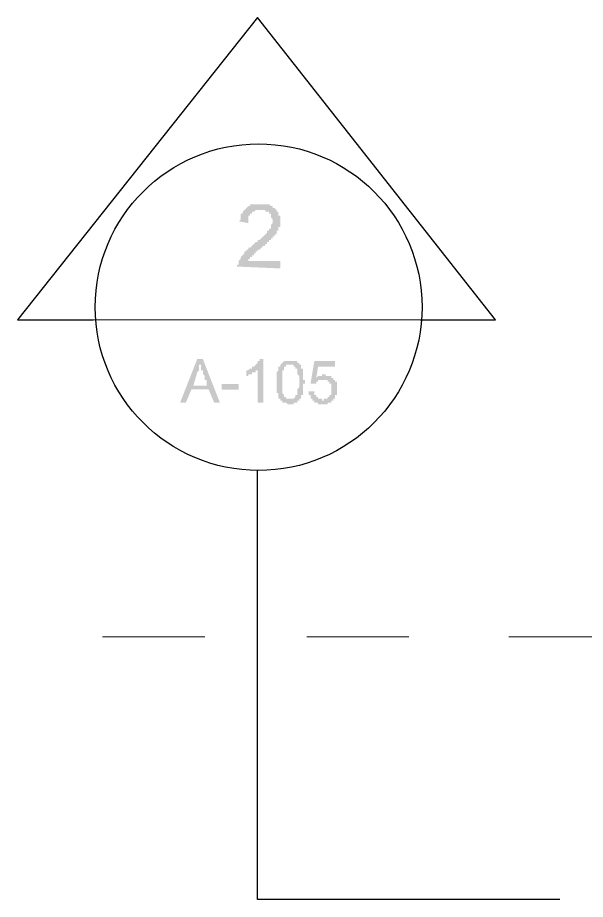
# Model space of a CAD drawing. Header units: inches. Extents: x -11 to 213, y -78 to 40.
# Drawn here: x -9.21 to -7.392, y 22.652 to 25.476 of the extents above; entities that cross this region are included whole.
import ezdxf

# ---------------------------------------------------------------- set-up
doc = ezdxf.new("R2010")
doc.units = ezdxf.units.IN
doc.header["$MEASUREMENT"] = 0
doc.layers.add('PDF_0', color=7, linetype='Continuous')

msp = doc.modelspace()

# ---------------------------------------------------------------- hatches: boundary and pattern name
at = {"layer": 'PDF_0'}
for points in [[(-8.36898, 24.67299), (-8.50808, 24.67904), (-8.50808, 24.67904), (-8.50808, 24.67904), (-8.50808, 24.68508), (-8.50203, 24.68508), (-8.50203, 24.69113), (-8.50203, 24.69113), (-8.50203, 24.69718), (-8.50203, 24.69718), (-8.50203, 24.69718), (-8.49598, 24.70323), (-8.49598, 24.70323), (-8.49598, 24.70928), (-8.49598, 24.70928), (-8.49598, 24.70928), (-8.48993, 24.71532), (-8.48993, 24.71532), (-8.48993, 24.71532), (-8.48993, 24.71532), (-8.48389, 24.72137), (-8.48389, 24.72137), (-8.48389, 24.72137), (-8.48389, 24.72742), (-8.47784, 24.72742), (-8.47784, 24.72742), (-8.47784, 24.73347), (-8.47179, 24.73347), (-8.47179, 24.73347), (-8.47179, 24.73952), (-8.46574, 24.73952), (-8.46574, 24.73952), (-8.45969, 24.74556), (-8.45969, 24.74556), (-8.45969, 24.74556), (-8.45365, 24.75161), (-8.45365, 24.75161), (-8.4476, 24.75766), (-8.4476, 24.75766), (-8.4476, 24.75766), (-8.44155, 24.75766), (-8.44155, 24.76371), (-8.44155, 24.76371), (-8.4355, 24.76371), (-8.4355, 24.76371), (-8.42946, 24.76975), (-8.42946, 24.76975), (-8.42946, 24.76975), (-8.42341, 24.7758), (-8.42341, 24.7758), (-8.42341, 24.7758), (-8.41736, 24.78185), (-8.41736, 24.78185), (-8.41736, 24.78185), (-8.41131, 24.7879), (-8.41131, 24.7879), (-8.41131, 24.7879), (-8.41131, 24.79395), (-8.40526, 24.79395), (-8.40526, 24.79395), (-8.40526, 24.79999), (-8.39922, 24.79999), (-8.39922, 24.80604), (-8.39922, 24.80604), (-8.39922, 24.80604), (-8.39922, 24.81209), (-8.39922, 24.81209), (-8.39317, 24.81814), (-8.39317, 24.81814), (-8.39317, 24.82419), (-8.39317, 24.82419), (-8.39317, 24.82419), (-8.39317, 24.83023), (-8.39317, 24.83023), (-8.39317, 24.83023), (-8.39922, 24.83628), (-8.39922, 24.83628), (-8.39922, 24.84233), (-8.39922, 24.84233), (-8.39922, 24.84838), (-8.40526, 24.84838), (-8.40526, 24.84838), (-8.40526, 24.84838), (-8.40526, 24.85443), (-8.41131, 24.85443), (-8.41131, 24.85443), (-8.41736, 24.85443), (-8.41736, 24.86047), (-8.41736, 24.86047), (-8.42341, 24.86047), (-8.42341, 24.86047), (-8.42946, 24.86047), (-8.42946, 24.86047), (-8.4355, 24.86047), (-8.4355, 24.86047), (-8.44155, 24.86047), (-8.44155, 24.86047), (-8.4476, 24.86047), (-8.4476, 24.86047), (-8.4476, 24.86047), (-8.45365, 24.85443), (-8.45365, 24.85443), (-8.45969, 24.85443), (-8.45969, 24.85443), (-8.45969, 24.84838), (-8.45969, 24.84838), (-8.46574, 24.84838), (-8.46574, 24.84838), (-8.46574, 24.84233), (-8.46574, 24.84233), (-8.47179, 24.84233), (-8.47179, 24.83628), (-8.47179, 24.83628), (-8.47179, 24.83023), (-8.47179, 24.83023), (-8.47179, 24.82419), (-8.47179, 24.82419), (-8.47179, 24.81814), (-8.47179, 24.81814), (-8.50203, 24.82419), (-8.50203, 24.82419), (-8.49598, 24.83023), (-8.49598, 24.83023), (-8.49598, 24.83628), (-8.49598, 24.83628), (-8.49598, 24.84233), (-8.49598, 24.84233), (-8.49598, 24.84838), (-8.49598, 24.84838), (-8.48993, 24.84838), (-8.48993, 24.85443), (-8.48993, 24.85443), (-8.48993, 24.85443), (-8.48389, 24.86047), (-8.48389, 24.86047), (-8.48389, 24.86047), (-8.47784, 24.86652), (-8.47784, 24.86652), (-8.47784, 24.86652), (-8.47179, 24.87257), (-8.47179, 24.87257), (-8.47179, 24.87257), (-8.46574, 24.87257), (-8.46574, 24.87257), (-8.46574, 24.87862), (-8.45969, 24.87862), (-8.45969, 24.87862), (-8.45365, 24.87862), (-8.45365, 24.87862), (-8.4476, 24.87862), (-8.4476, 24.87862), (-8.44155, 24.87862), (-8.44155, 24.87862), (-8.4355, 24.87862), (-8.4355, 24.87862), (-8.4355, 24.87862), (-8.42946, 24.87862), (-8.42341, 24.87862), (-8.42341, 24.87862), (-8.41736, 24.87862), (-8.41736, 24.87862), (-8.41736, 24.87862), (-8.41131, 24.87862), (-8.41131, 24.87862), (-8.40526, 24.87862), (-8.40526, 24.87862), (-8.39922, 24.87257), (-8.39922, 24.87257), (-8.39922, 24.87257), (-8.39317, 24.87257), (-8.39317, 24.87257), (-8.39317, 24.86652), (-8.38712, 24.86652), (-8.38712, 24.86652), (-8.38712, 24.86652), (-8.38107, 24.86047), (-8.38107, 24.86047), (-8.38107, 24.86047), (-8.38107, 24.85443), (-8.37502, 24.85443), (-8.37502, 24.84838), (-8.37502, 24.84838), (-8.37502, 24.84838), (-8.37502, 24.84233), (-8.36898, 24.84233), (-8.36898, 24.83628), (-8.36898, 24.83628), (-8.36898, 24.83023), (-8.36898, 24.83023), (-8.36898, 24.82419), (-8.36898, 24.82419), (-8.36898, 24.82419), (-8.36898, 24.82419), (-8.36898, 24.81814), (-8.36898, 24.81814), (-8.36898, 24.81209), (-8.36898, 24.81209), (-8.36898, 24.80604), (-8.37502, 24.80604), (-8.37502, 24.79999), (-8.37502, 24.79999), (-8.37502, 24.79999), (-8.37502, 24.79395), (-8.38107, 24.79395), (-8.38107, 24.7879), (-8.38107, 24.7879), (-8.38107, 24.78185), (-8.38107, 24.78185), (-8.38712, 24.78185), (-8.38712, 24.78185), (-8.38712, 24.78185), (-8.38712, 24.7758), (-8.38712, 24.7758), (-8.39317, 24.7758), (-8.39317, 24.7758), (-8.39317, 24.76975), (-8.39922, 24.76975), (-8.39922, 24.76975), (-8.39922, 24.76371), (-8.39922, 24.76371), (-8.40526, 24.76371), (-8.40526, 24.75766), (-8.40526, 24.75766), (-8.41131, 24.75766), (-8.41131, 24.75161), (-8.41736, 24.75161), (-8.41736, 24.75161), (-8.41736, 24.74556), (-8.42341, 24.74556), (-8.42341, 24.74556), (-8.42946, 24.73952), (-8.42946, 24.73952), (-8.4355, 24.73347), (-8.4355, 24.73347), (-8.44155, 24.73347), (-8.44155, 24.72742), (-8.44155, 24.72742), (-8.4476, 24.72742), (-8.4476, 24.72137), (-8.45365, 24.72137), (-8.45365, 24.72137), (-8.45365, 24.71532), (-8.45969, 24.71532), (-8.45969, 24.71532), (-8.45969, 24.70928), (-8.46574, 24.70928), (-8.46574, 24.70928), (-8.46574, 24.70323), (-8.46574, 24.70323), (-8.47179, 24.70323), (-8.47179, 24.69718), (-8.36898, 24.69718)], [(-8.42341, 24.24357), (-8.44155, 24.24357), (-8.44155, 24.35243), (-8.44155, 24.34639), (-8.44155, 24.34639), (-8.4476, 24.34639), (-8.4476, 24.34639), (-8.4476, 24.34639), (-8.4476, 24.34034), (-8.45365, 24.34034), (-8.45365, 24.34034), (-8.45365, 24.34034), (-8.45365, 24.34034), (-8.4597, 24.34034), (-8.4597, 24.33429), (-8.4597, 24.33429), (-8.46574, 24.33429), (-8.46574, 24.33429), (-8.46574, 24.33429), (-8.46574, 24.33429), (-8.47179, 24.33429), (-8.47179, 24.32824), (-8.47179, 24.32824), (-8.47784, 24.32824), (-8.47784, 24.34639), (-8.47179, 24.34639), (-8.47179, 24.34639), (-8.47179, 24.34639), (-8.46574, 24.35243), (-8.46574, 24.35243), (-8.46574, 24.35243), (-8.4597, 24.35243), (-8.4597, 24.35243), (-8.4597, 24.35243), (-8.4597, 24.35848), (-8.45365, 24.35848), (-8.45365, 24.35848), (-8.45365, 24.35848), (-8.45365, 24.35848), (-8.4476, 24.36453), (-8.4476, 24.36453), (-8.4476, 24.36453), (-8.4476, 24.36453), (-8.4476, 24.36453), (-8.44155, 24.37058), (-8.44155, 24.37058), (-8.44155, 24.37058), (-8.44155, 24.37058), (-8.44155, 24.37663), (-8.43551, 24.37663), (-8.43551, 24.37663), (-8.43551, 24.37663), (-8.43551, 24.37663), (-8.43551, 24.38267), (-8.42341, 24.38267)], [(-8.25406, 24.3222), (-8.25406, 24.3222), (-8.24801, 24.32825), (-8.24801, 24.32825), (-8.24801, 24.32825), (-8.24801, 24.32825), (-8.24197, 24.32825), (-8.24197, 24.32825), (-8.24197, 24.32825), (-8.23592, 24.32825), (-8.23592, 24.32825), (-8.23592, 24.32825), (-8.23592, 24.33429), (-8.22987, 24.33429), (-8.22987, 24.33429), (-8.22987, 24.33429), (-8.22382, 24.33429), (-8.22382, 24.33429), (-8.22382, 24.33429), (-8.22382, 24.32825), (-8.21777, 24.32825), (-8.21777, 24.32825), (-8.21777, 24.32825), (-8.21173, 24.32825), (-8.21173, 24.32825), (-8.21173, 24.32825), (-8.21173, 24.32825), (-8.20568, 24.32825), (-8.20568, 24.3222), (-8.20568, 24.3222), (-8.19963, 24.3222), (-8.19963, 24.3222), (-8.19963, 24.3222), (-8.19963, 24.3222), (-8.19963, 24.31615), (-8.19358, 24.31615), (-8.19358, 24.31615), (-8.19358, 24.31615), (-8.19358, 24.3101), (-8.19358, 24.3101), (-8.19358, 24.3101), (-8.18754, 24.3101), (-8.18754, 24.30405), (-8.18754, 24.30405), (-8.18754, 24.30405), (-8.18754, 24.29801), (-8.18754, 24.29801), (-8.18754, 24.29801), (-8.18754, 24.29801), (-8.18754, 24.29196), (-8.18754, 24.29196), (-8.18754, 24.29196), (-8.18754, 24.28591), (-8.18754, 24.28591), (-8.18754, 24.28591), (-8.18754, 24.28591), (-8.18754, 24.27986), (-8.18754, 24.27986), (-8.18754, 24.27986), (-8.18754, 24.27382), (-8.18754, 24.27382), (-8.18754, 24.27382), (-8.18754, 24.26777), (-8.18754, 24.26777), (-8.18754, 24.26777), (-8.19358, 24.26777), (-8.19358, 24.26172), (-8.19358, 24.26172), (-8.19358, 24.26172), (-8.19358, 24.25567), (-8.19358, 24.25567), (-8.19963, 24.25567), (-8.19963, 24.25567), (-8.19963, 24.25567), (-8.19963, 24.25567), (-8.19963, 24.24962), (-8.19963, 24.24962), (-8.20568, 24.24962), (-8.20568, 24.24962), (-8.20568, 24.24962), (-8.20568, 24.24358), (-8.21173, 24.24358), (-8.21173, 24.24358), (-8.21173, 24.24358), (-8.21173, 24.24358), (-8.21777, 24.24358), (-8.21777, 24.24358), (-8.21777, 24.23753), (-8.22382, 24.23753), (-8.22382, 24.23753), (-8.22382, 24.23753), (-8.22987, 24.23753), (-8.22987, 24.23753), (-8.22987, 24.23753), (-8.22987, 24.23753), (-8.23592, 24.23753), (-8.23592, 24.23753), (-8.23592, 24.23753), (-8.24197, 24.23753), (-8.24197, 24.23753), (-8.24197, 24.23753), (-8.24197, 24.23753), (-8.24801, 24.23753), (-8.24801, 24.24358), (-8.24801, 24.24358), (-8.25406, 24.24358), (-8.25406, 24.24358), (-8.25406, 24.24358), (-8.25406, 24.24358), (-8.26011, 24.24358), (-8.26011, 24.24962), (-8.26011, 24.24962), (-8.26011, 24.24962), (-8.26616, 24.24962), (-8.26616, 24.24962), (-8.26616, 24.24962), (-8.26616, 24.25567), (-8.26616, 24.25567), (-8.27221, 24.25567), (-8.27221, 24.25567), (-8.27221, 24.26172), (-8.27221, 24.26172), (-8.27221, 24.26172), (-8.27221, 24.26172), (-8.27221, 24.26777), (-8.27825, 24.26777), (-8.27825, 24.26777), (-8.27825, 24.27382), (-8.27825, 24.27382), (-8.27825, 24.27382), (-8.27825, 24.27986), (-8.26011, 24.27986), (-8.26011, 24.27382), (-8.26011, 24.27382), (-8.26011, 24.27382), (-8.26011, 24.26777), (-8.25406, 24.26777), (-8.25406, 24.26777), (-8.25406, 24.26777), (-8.25406, 24.26172), (-8.25406, 24.26172), (-8.25406, 24.26172), (-8.25406, 24.26172), (-8.24801, 24.26172), (-8.24801, 24.25567), (-8.24801, 24.25567), (-8.24801, 24.25567), (-8.24197, 24.25567), (-8.24197, 24.25567), (-8.24197, 24.25567), (-8.24197, 24.25567), (-8.23592, 24.25567), (-8.23592, 24.24962), (-8.23592, 24.24962), (-8.23592, 24.24962), (-8.22987, 24.24962), (-8.22987, 24.25567), (-8.22987, 24.25567), (-8.22382, 24.25567), (-8.22382, 24.25567), (-8.22382, 24.25567), (-8.21777, 24.25567), (-8.21777, 24.25567), (-8.21777, 24.25567), (-8.21777, 24.25567), (-8.21777, 24.26172), (-8.21173, 24.26172), (-8.21173, 24.26172), (-8.21173, 24.26172), (-8.21173, 24.26777), (-8.21173, 24.26777), (-8.20568, 24.26777), (-8.20568, 24.26777), (-8.20568, 24.27382), (-8.20568, 24.27382), (-8.20568, 24.27382), (-8.20568, 24.27382), (-8.20568, 24.27986), (-8.20568, 24.27986), (-8.20568, 24.27986), (-8.20568, 24.28591), (-8.20568, 24.28591), (-8.20568, 24.28591), (-8.20568, 24.29196), (-8.20568, 24.29196), (-8.20568, 24.29196), (-8.20568, 24.29801), (-8.20568, 24.29801), (-8.20568, 24.29801), (-8.20568, 24.29801), (-8.20568, 24.30405), (-8.21173, 24.30405), (-8.21173, 24.30405), (-8.21173, 24.30405), (-8.21173, 24.3101), (-8.21173, 24.3101), (-8.21173, 24.3101), (-8.21777, 24.3101), (-8.21777, 24.3101), (-8.21777, 24.3101), (-8.21777, 24.31615), (-8.22382, 24.31615), (-8.22382, 24.31615), (-8.22382, 24.31615), (-8.22382, 24.31615), (-8.22987, 24.31615), (-8.22987, 24.31615), (-8.22987, 24.31615), (-8.23592, 24.31615), (-8.23592, 24.31615), (-8.23592, 24.31615), (-8.23592, 24.31615), (-8.24197, 24.31615), (-8.24197, 24.31615), (-8.24197, 24.31615), (-8.24801, 24.31615), (-8.24801, 24.31615), (-8.24801, 24.3101), (-8.24801, 24.3101), (-8.25406, 24.3101), (-8.25406, 24.3101), (-8.25406, 24.3101), (-8.25406, 24.30405), (-8.25406, 24.30405), (-8.26011, 24.30405), (-8.27221, 24.30405), (-8.26011, 24.37663), (-8.19358, 24.37663), (-8.19358, 24.35849), (-8.24801, 24.35849)]]:
    msp.add_hatch(color=256, dxfattribs=at).paths.add_polyline_path(points)
h = msp.add_hatch(color=256, dxfattribs=at)
h.paths.add_polyline_path([(-8.56252, 24.24357), (-8.58066, 24.24357), (-8.5988, 24.28591), (-8.65323, 24.28591), (-8.67138, 24.24357), (-8.68952, 24.24357), (-8.63509, 24.38267), (-8.61695, 24.38267)], flags=0)
h.paths.add_polyline_path([(-8.60485, 24.298), (-8.60485, 24.30405), (-8.60485, 24.30405), (-8.60485, 24.3101), (-8.60485, 24.3101), (-8.60485, 24.31615), (-8.6109, 24.31615), (-8.6109, 24.3222), (-8.6109, 24.3222), (-8.6109, 24.3222), (-8.6109, 24.32824), (-8.6109, 24.32824), (-8.6109, 24.32824), (-8.61695, 24.33429), (-8.61695, 24.33429), (-8.61695, 24.33429), (-8.61695, 24.34034), (-8.61695, 24.34034), (-8.61695, 24.34034), (-8.61695, 24.34034), (-8.61695, 24.34639), (-8.61695, 24.34639), (-8.61695, 24.34639), (-8.61695, 24.34639), (-8.61695, 24.34639), (-8.62299, 24.34639), (-8.62299, 24.35243), (-8.62299, 24.35243), (-8.62299, 24.35243), (-8.62299, 24.35243), (-8.62299, 24.35243), (-8.62299, 24.35243), (-8.62299, 24.35243), (-8.62299, 24.35848), (-8.62299, 24.35848), (-8.62299, 24.35848), (-8.62299, 24.36453), (-8.62299, 24.36453), (-8.62299, 24.36453), (-8.62299, 24.36453), (-8.62904, 24.36453), (-8.62904, 24.36453), (-8.62904, 24.35848), (-8.62904, 24.35848), (-8.62904, 24.35848), (-8.62904, 24.35243), (-8.62904, 24.35243), (-8.62904, 24.35243), (-8.62904, 24.35243), (-8.62904, 24.34639), (-8.62904, 24.34639), (-8.62904, 24.34639), (-8.63509, 24.34034), (-8.63509, 24.34034), (-8.64719, 24.298)], flags=0)
h = msp.add_hatch(color=256, dxfattribs=at)
h.paths.add_polyline_path([(-8.33874, 24.37663), (-8.33269, 24.37663), (-8.33269, 24.37663), (-8.33269, 24.37663), (-8.33269, 24.37663), (-8.32664, 24.37663), (-8.32664, 24.37663), (-8.32664, 24.37663), (-8.32664, 24.37663), (-8.32664, 24.37663), (-8.32059, 24.37663), (-8.32059, 24.37663), (-8.32059, 24.37663), (-8.32059, 24.37663), (-8.31454, 24.37663), (-8.31454, 24.37058), (-8.31454, 24.37058), (-8.31454, 24.37058), (-8.31454, 24.37058), (-8.31454, 24.37058), (-8.3085, 24.37058), (-8.3085, 24.37058), (-8.3085, 24.36453), (-8.3085, 24.36453), (-8.3085, 24.36453), (-8.3085, 24.36453), (-8.30245, 24.36453), (-8.30245, 24.35849), (-8.30245, 24.35849), (-8.30245, 24.35849), (-8.30245, 24.35849), (-8.30245, 24.35849), (-8.30245, 24.35244), (-8.30245, 24.35244), (-8.2964, 24.35244), (-8.2964, 24.35244), (-8.2964, 24.34639), (-8.2964, 24.34639), (-8.2964, 24.34639), (-8.2964, 24.34034), (-8.2964, 24.34034), (-8.2964, 24.34034), (-8.2964, 24.3343), (-8.2964, 24.3343), (-8.2964, 24.3343), (-8.2964, 24.32825), (-8.2964, 24.32825), (-8.2964, 24.32825), (-8.2964, 24.3222), (-8.2964, 24.3222), (-8.2964, 24.31615), (-8.2964, 24.31615), (-8.29035, 24.31615), (-8.29035, 24.3101), (-8.29035, 24.3101), (-8.29035, 24.3101), (-8.29035, 24.30406), (-8.2964, 24.30406), (-8.2964, 24.30406), (-8.2964, 24.29801), (-8.2964, 24.29801), (-8.2964, 24.29196), (-8.2964, 24.29196), (-8.2964, 24.29196), (-8.2964, 24.28591), (-8.2964, 24.28591), (-8.2964, 24.28591), (-8.2964, 24.27986), (-8.2964, 24.27986), (-8.2964, 24.27986), (-8.2964, 24.27986), (-8.2964, 24.27382), (-8.2964, 24.27382), (-8.2964, 24.27382), (-8.2964, 24.26777), (-8.2964, 24.26777), (-8.30245, 24.26777), (-8.30245, 24.26777), (-8.30245, 24.26172), (-8.30245, 24.26172), (-8.30245, 24.26172), (-8.30245, 24.26172), (-8.30245, 24.25567), (-8.30245, 24.25567), (-8.30245, 24.25567), (-8.3085, 24.25567), (-8.3085, 24.25567), (-8.3085, 24.24963), (-8.3085, 24.24963), (-8.3085, 24.24963), (-8.31454, 24.24963), (-8.31454, 24.24963), (-8.31454, 24.24358), (-8.31454, 24.24358), (-8.32059, 24.24358), (-8.32059, 24.24358), (-8.32059, 24.24358), (-8.32059, 24.24358), (-8.32664, 24.24358), (-8.32664, 24.24358), (-8.32664, 24.23753), (-8.33269, 24.23753), (-8.33269, 24.23753), (-8.33269, 24.23753), (-8.33874, 24.23753), (-8.33874, 24.23753), (-8.33874, 24.23753), (-8.33874, 24.23753), (-8.33874, 24.23753), (-8.34478, 24.23753), (-8.34478, 24.23753), (-8.34478, 24.23753), (-8.34478, 24.23753), (-8.35083, 24.24358), (-8.35083, 24.24358), (-8.35083, 24.24358), (-8.35083, 24.24358), (-8.35688, 24.24358), (-8.35688, 24.24358), (-8.35688, 24.24358), (-8.35688, 24.24358), (-8.35688, 24.24358), (-8.36293, 24.24358), (-8.36293, 24.24963), (-8.36293, 24.24963), (-8.36293, 24.24963), (-8.36293, 24.24963), (-8.36898, 24.24963), (-8.36898, 24.24963), (-8.36898, 24.24963), (-8.36898, 24.25567), (-8.36898, 24.25567), (-8.36898, 24.25567), (-8.36898, 24.25567), (-8.37502, 24.25567), (-8.37502, 24.26172), (-8.37502, 24.26172), (-8.37502, 24.26172), (-8.37502, 24.26172), (-8.37502, 24.26777), (-8.37502, 24.26777), (-8.37502, 24.26777), (-8.37502, 24.27382), (-8.38107, 24.27382), (-8.38107, 24.27382), (-8.38107, 24.27382), (-8.38107, 24.27986), (-8.38107, 24.27986), (-8.38107, 24.27986), (-8.38107, 24.28591), (-8.38107, 24.28591), (-8.38107, 24.28591), (-8.38107, 24.29196), (-8.38107, 24.29196), (-8.38107, 24.29801), (-8.38107, 24.29801), (-8.38107, 24.29801), (-8.38107, 24.30406), (-8.38107, 24.30406), (-8.38107, 24.3101), (-8.38107, 24.3101), (-8.38107, 24.3101), (-8.38107, 24.31615), (-8.38107, 24.31615), (-8.38107, 24.31615), (-8.38107, 24.3222), (-8.38107, 24.3222), (-8.38107, 24.32825), (-8.38107, 24.32825), (-8.38107, 24.32825), (-8.38107, 24.3343), (-8.38107, 24.3343), (-8.38107, 24.3343), (-8.38107, 24.34034), (-8.38107, 24.34034), (-8.38107, 24.34034), (-8.38107, 24.34034), (-8.37502, 24.34639), (-8.37502, 24.34639), (-8.37502, 24.34639), (-8.37502, 24.35244), (-8.37502, 24.35244), (-8.37502, 24.35244), (-8.37502, 24.35244), (-8.37502, 24.35849), (-8.37502, 24.35849), (-8.37502, 24.35849), (-8.36898, 24.35849), (-8.36898, 24.35849), (-8.36898, 24.36453), (-8.36898, 24.36453), (-8.36898, 24.36453), (-8.36898, 24.36453), (-8.36293, 24.37058), (-8.36293, 24.37058), (-8.36293, 24.37058), (-8.36293, 24.37058), (-8.36293, 24.37058), (-8.35688, 24.37663), (-8.35688, 24.37663), (-8.35688, 24.37663), (-8.35688, 24.37663), (-8.35083, 24.37663), (-8.35083, 24.37663), (-8.35083, 24.37663), (-8.34478, 24.37663), (-8.34478, 24.37663), (-8.34478, 24.37663), (-8.33874, 24.37663), (-8.33874, 24.37663), (-8.33874, 24.37663), (-8.33874, 24.37663)], flags=0)
h.paths.add_polyline_path([(-8.33874, 24.25567), (-8.33874, 24.25567), (-8.33269, 24.25567), (-8.33269, 24.25567), (-8.33269, 24.25567), (-8.32664, 24.25567), (-8.32664, 24.25567), (-8.32664, 24.25567), (-8.32664, 24.25567), (-8.32664, 24.25567), (-8.32059, 24.26172), (-8.32059, 24.26172), (-8.32059, 24.26172), (-8.32059, 24.26172), (-8.32059, 24.26777), (-8.32059, 24.26777), (-8.31454, 24.26777), (-8.31454, 24.26777), (-8.31454, 24.26777), (-8.31454, 24.27382), (-8.31454, 24.27382), (-8.31454, 24.27382), (-8.31454, 24.27382), (-8.31454, 24.27986), (-8.31454, 24.27986), (-8.31454, 24.27986), (-8.31454, 24.27986), (-8.31454, 24.28591), (-8.31454, 24.28591), (-8.31454, 24.28591), (-8.3085, 24.29196), (-8.3085, 24.29196), (-8.3085, 24.29196), (-8.3085, 24.29801), (-8.3085, 24.29801), (-8.3085, 24.30406), (-8.3085, 24.30406), (-8.3085, 24.30406), (-8.3085, 24.3101), (-8.3085, 24.3101), (-8.3085, 24.31615), (-8.3085, 24.31615), (-8.3085, 24.31615), (-8.3085, 24.3222), (-8.3085, 24.3222), (-8.3085, 24.3222), (-8.3085, 24.32825), (-8.3085, 24.32825), (-8.3085, 24.32825), (-8.31454, 24.3343), (-8.31454, 24.3343), (-8.31454, 24.3343), (-8.31454, 24.3343), (-8.31454, 24.34034), (-8.31454, 24.34034), (-8.31454, 24.34034), (-8.31454, 24.34034), (-8.31454, 24.34639), (-8.31454, 24.34639), (-8.31454, 24.34639), (-8.31454, 24.35244), (-8.31454, 24.35244), (-8.32059, 24.35244), (-8.32059, 24.35244), (-8.32059, 24.35849), (-8.32059, 24.35849), (-8.32059, 24.35849), (-8.32059, 24.35849), (-8.32664, 24.35849), (-8.32664, 24.36453), (-8.32664, 24.36453), (-8.32664, 24.36453), (-8.33269, 24.36453), (-8.33269, 24.36453), (-8.33269, 24.36453), (-8.33269, 24.36453), (-8.33874, 24.36453), (-8.33874, 24.36453), (-8.33874, 24.36453), (-8.34478, 24.36453), (-8.34478, 24.36453), (-8.34478, 24.36453), (-8.35083, 24.36453), (-8.35083, 24.36453), (-8.35083, 24.35849), (-8.35083, 24.35849), (-8.35083, 24.35849), (-8.35688, 24.35849), (-8.35688, 24.35849), (-8.35688, 24.35244), (-8.35688, 24.35244), (-8.35688, 24.35244), (-8.35688, 24.35244), (-8.35688, 24.35244), (-8.35688, 24.34639), (-8.36293, 24.34639), (-8.36293, 24.34639), (-8.36293, 24.34639), (-8.36293, 24.34034), (-8.36293, 24.34034), (-8.36293, 24.34034), (-8.36293, 24.34034), (-8.36293, 24.3343), (-8.36293, 24.3343), (-8.36293, 24.3343), (-8.36293, 24.32825), (-8.36293, 24.32825), (-8.36293, 24.32825), (-8.36293, 24.3222), (-8.36293, 24.3222), (-8.36293, 24.31615), (-8.36293, 24.31615), (-8.36293, 24.31615), (-8.36293, 24.3101), (-8.36293, 24.3101), (-8.36293, 24.3101), (-8.36293, 24.30406), (-8.36293, 24.30406), (-8.36293, 24.29801), (-8.36293, 24.29801), (-8.36293, 24.29801), (-8.36293, 24.29196), (-8.36293, 24.29196), (-8.36293, 24.29196), (-8.36293, 24.28591), (-8.36293, 24.28591), (-8.36293, 24.28591), (-8.36293, 24.28591), (-8.36293, 24.27986), (-8.36293, 24.27986), (-8.36293, 24.27986), (-8.36293, 24.27986), (-8.36293, 24.27986), (-8.36293, 24.27382), (-8.36293, 24.27382), (-8.36293, 24.27382), (-8.35688, 24.26777), (-8.35688, 24.26777), (-8.35688, 24.26777), (-8.35688, 24.26172), (-8.35688, 24.26172), (-8.35688, 24.26172), (-8.35688, 24.26172), (-8.35083, 24.26172), (-8.35083, 24.25567), (-8.35083, 24.25567), (-8.35083, 24.25567), (-8.34478, 24.25567), (-8.34478, 24.25567), (-8.34478, 24.25567), (-8.34478, 24.25567), (-8.33874, 24.25567), (-8.33874, 24.25567)], flags=0)

# ---------------------------------------------------------------- linework, layer by layer
at = {"layer": 'PDF_0', "lineweight": 25}
msp.add_lwpolyline([(-7.92166, 24.50874), (-7.67974, 24.50874), (-8.44178, 25.4764), (-9.20986, 24.50874), (-8.96794, 24.50874)], dxfattribs=at)
at = {"layer": 'PDF_0', "lineweight": 5}
for points in [[(-8.96794, 24.50874), (-7.92166, 24.50874)], [(-8.61112, 23.4927), (-8.9377, 23.4927)], [(-7.95795, 23.4927), (-8.28453, 23.4927)], [(-6.01053, 23.4927), (-7.63741, 23.4927)]]:
    msp.add_lwpolyline(points, dxfattribs=at)
at = {"layer": 'PDF_0', "lineweight": 30}
msp.add_lwpolyline([(-7.47412, 22.65204), (-8.44178, 22.65204), (-8.44178, 24.02491)], dxfattribs=at)
msp.add_circle((-8.43853, 24.549), 0.52314, dxfattribs=at)
at = {"layer": 'PDF_0', "lineweight": 5}
msp.add_solid([(-8.50225, 24.28497), (-8.55669, 24.28497), (-8.50225, 24.30311), (-8.55669, 24.30311)], dxfattribs=at)

doc.saveas('drawing.dxf')
